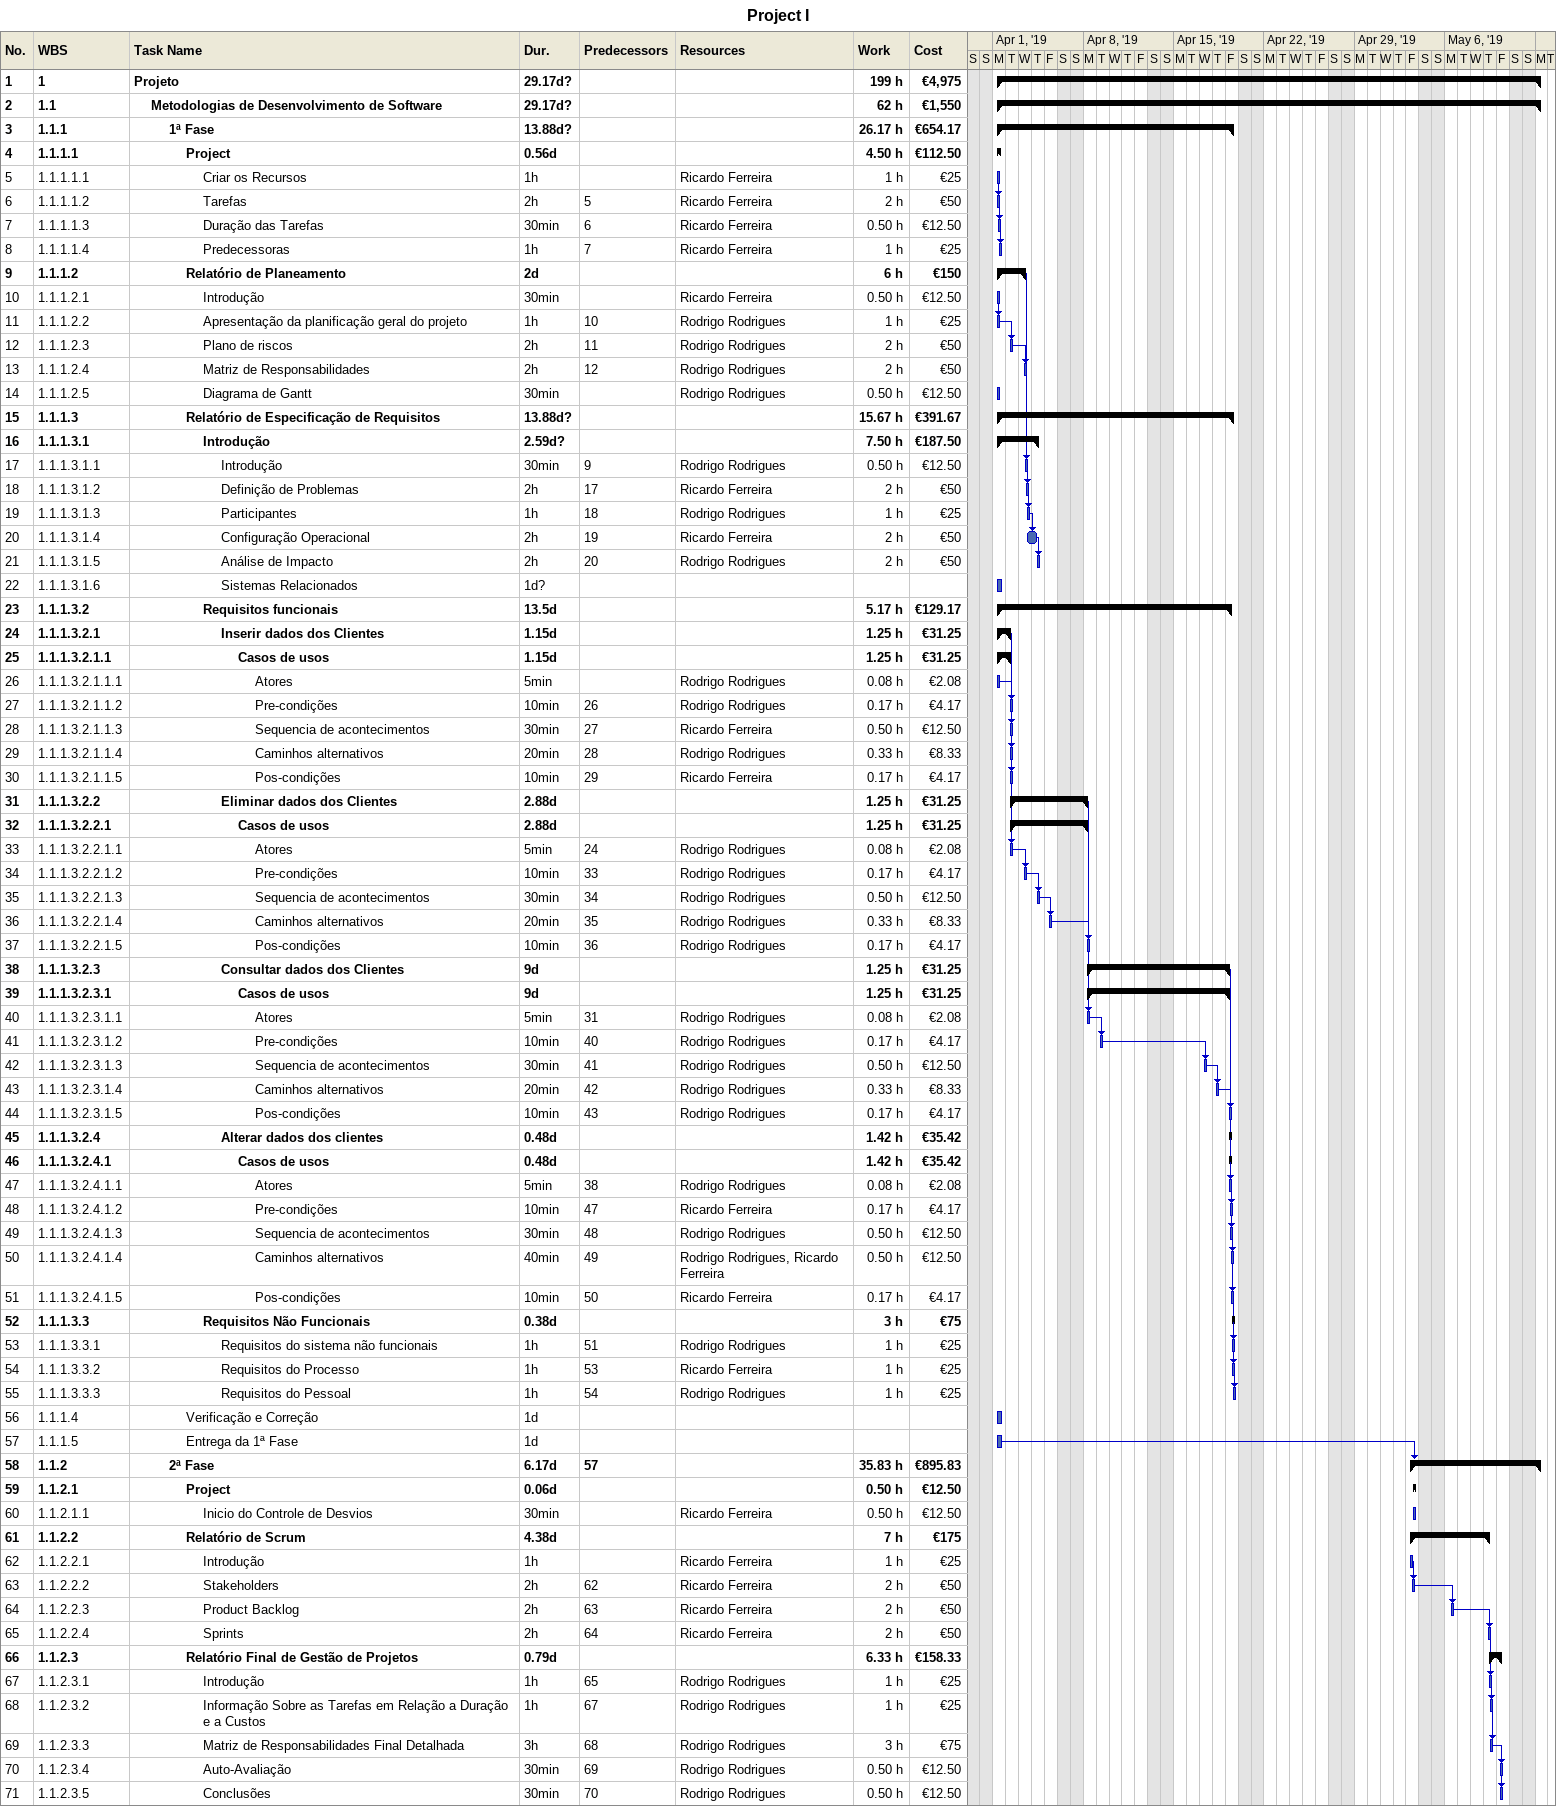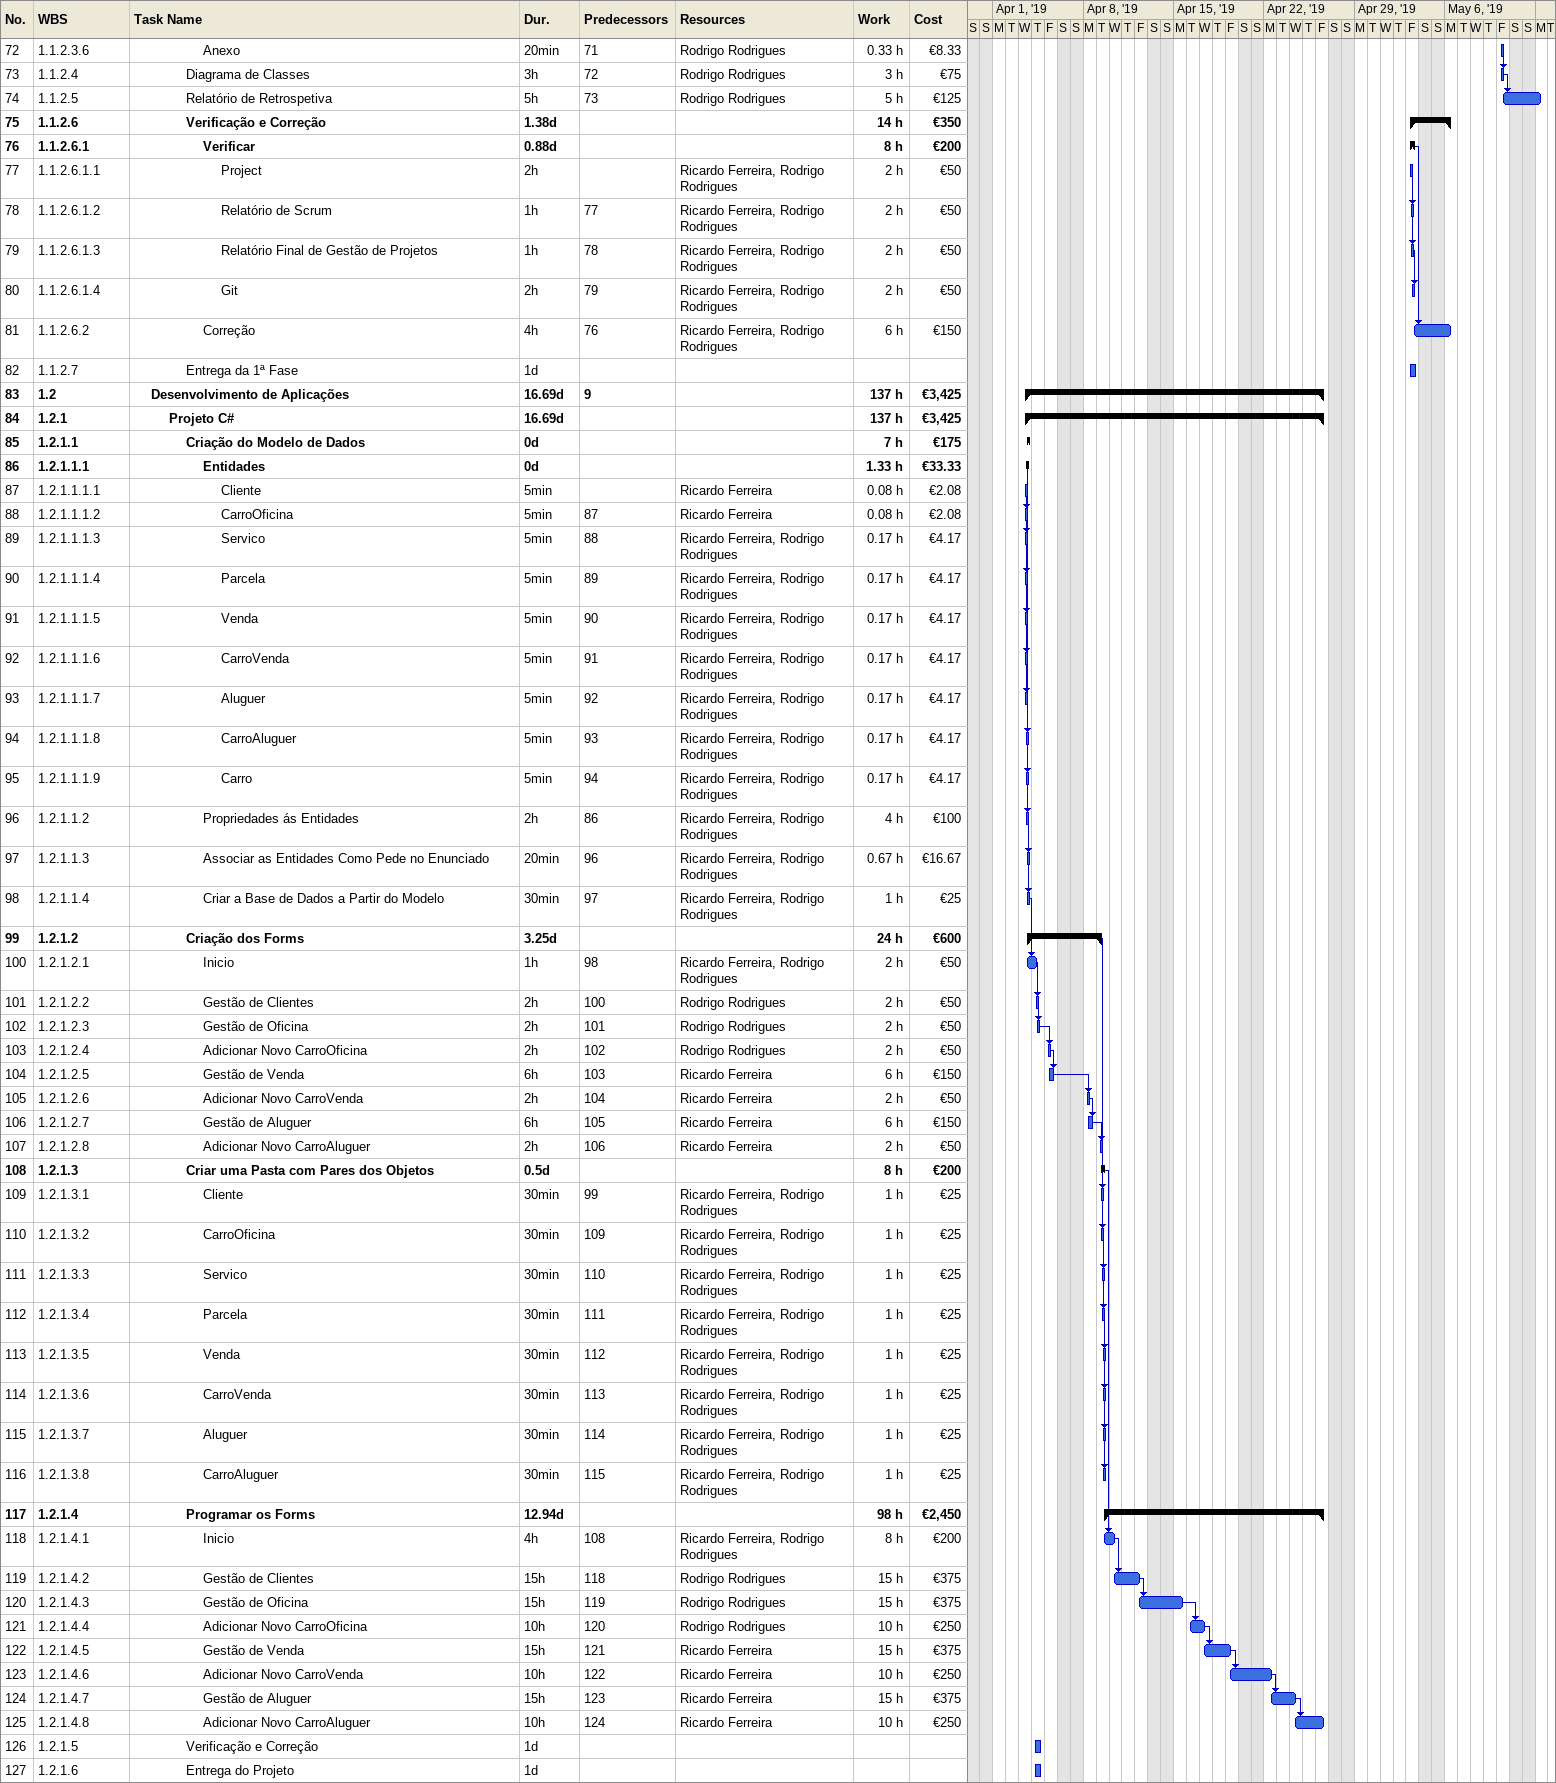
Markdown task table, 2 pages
Project I

| ID | WBS | Task | Duration | Start | Finish | Predecessors | Resources | Work (h) | Cost (€) |
|---|---|---|---|---|---|---|---|---|---|
| 1 | 1 | **Projeto** | 29.17d? | 2019-04-01 | 2019-05-13 |  |  | 199 | 4975 |
| 2 | 1.1 | **Metodologias de Desenvolvimento de Software** | 29.17d? | 2019-04-01 | 2019-05-13 |  |  | 62 | 1550 |
| 3 | 1.1.1 | **1ª Fase** | 13.88d? | 2019-04-01 | 2019-04-19 |  |  | 26.17 | 654.17 |
| 4 | 1.1.1.1 | **Project** | 0.56d | 2019-04-01 | 2019-04-01 |  |  | 4.50 | 112.50 |
| 5 | 1.1.1.1.1 | Criar os Recursos | 1h | 2019-04-01 | 2019-04-01 |  | Ricardo Ferreira | 1 | 25 |
| 6 | 1.1.1.1.2 | Tarefas | 2h | 2019-04-01 | 2019-04-01 | 5 | Ricardo Ferreira | 2 | 50 |
| 7 | 1.1.1.1.3 | Duração das Tarefas | 30min | 2019-04-01 | 2019-04-01 | 6 | Ricardo Ferreira | 0.50 | 12.50 |
| 8 | 1.1.1.1.4 | Predecessoras | 1h | 2019-04-01 | 2019-04-01 | 7 | Ricardo Ferreira | 1 | 25 |
| 9 | 1.1.1.2 | **Relatório de Planeamento** | 2d | 2019-04-01 | 2019-04-03 |  |  | 6 | 150 |
| 10 | 1.1.1.2.1 | Introdução | 30min | 2019-04-01 | 2019-04-01 |  | Ricardo Ferreira | 0.50 | 12.50 |
| 11 | 1.1.1.2.2 | Apresentação da planificação geral do projeto | 1h | 2019-04-01 | 2019-04-01 | 10 | Rodrigo Rodrigues | 1 | 25 |
| 12 | 1.1.1.2.3 | Plano de riscos | 2h | 2019-04-02 | 2019-04-02 | 11 | Rodrigo Rodrigues | 2 | 50 |
| 13 | 1.1.1.2.4 | Matriz de Responsabilidades | 2h | 2019-04-03 | 2019-04-03 | 12 | Rodrigo Rodrigues | 2 | 50 |
| 14 | 1.1.1.2.5 | Diagrama de Gantt | 30min | 2019-04-01 | 2019-04-01 |  | Rodrigo Rodrigues | 0.50 | 12.50 |
| 15 | 1.1.1.3 | **Relatório de Especificação de Requisitos** | 13.88d? | 2019-04-01 | 2019-04-19 |  |  | 15.67 | 391.67 |
| 16 | 1.1.1.3.1 | **Introdução** | 2.59d? | 2019-04-01 | 2019-04-04 |  |  | 7.50 | 187.50 |
| 17 | 1.1.1.3.1.1 | Introdução | 30min | 2019-04-03 | 2019-04-03 | 9 | Rodrigo Rodrigues | 0.50 | 12.50 |
| 18 | 1.1.1.3.1.2 | Definição de Problemas | 2h | 2019-04-03 | 2019-04-03 | 17 | Ricardo Ferreira | 2 | 50 |
| 19 | 1.1.1.3.1.3 | Participantes | 1h | 2019-04-03 | 2019-04-03 | 18 | Rodrigo Rodrigues | 1 | 25 |
| 20 | 1.1.1.3.1.4 | Configuração Operacional | 2h | 2019-04-03 | 2019-04-04 | 19 | Ricardo Ferreira | 2 | 50 |
| 21 | 1.1.1.3.1.5 | Análise de Impacto | 2h | 2019-04-04 | 2019-04-04 | 20 | Rodrigo Rodrigues | 2 | 50 |
| 22 | 1.1.1.3.1.6 | Sistemas Relacionados | 1d? | 2019-04-01 | 2019-04-01 |  |  |  |  |
| 23 | 1.1.1.3.2 | **Requisitos funcionais** | 13.5d | 2019-04-01 | 2019-04-19 |  |  | 5.17 | 129.17 |
| 24 | 1.1.1.3.2.1 | **Inserir dados dos Clientes** | 1.15d | 2019-04-01 | 2019-04-02 |  |  | 1.25 | 31.25 |
| 25 | 1.1.1.3.2.1.1 | **Casos de usos** | 1.15d | 2019-04-01 | 2019-04-02 |  |  | 1.25 | 31.25 |
| 26 | 1.1.1.3.2.1.1.1 | Atores | 5min | 2019-04-01 | 2019-04-01 |  | Rodrigo Rodrigues | 0.08 | 2.08 |
| 27 | 1.1.1.3.2.1.1.2 | Pre-condições | 10min | 2019-04-02 | 2019-04-02 | 26 | Rodrigo Rodrigues | 0.17 | 4.17 |
| 28 | 1.1.1.3.2.1.1.3 | Sequencia de acontecimentos | 30min | 2019-04-02 | 2019-04-02 | 27 | Ricardo Ferreira | 0.50 | 12.50 |
| 29 | 1.1.1.3.2.1.1.4 | Caminhos alternativos | 20min | 2019-04-02 | 2019-04-02 | 28 | Rodrigo Rodrigues | 0.33 | 8.33 |
| 30 | 1.1.1.3.2.1.1.5 | Pos-condições | 10min | 2019-04-02 | 2019-04-02 | 29 | Ricardo Ferreira | 0.17 | 4.17 |
| 31 | 1.1.1.3.2.2 | **Eliminar dados dos Clientes** | 2.88d | 2019-04-02 | 2019-04-08 |  |  | 1.25 | 31.25 |
| 32 | 1.1.1.3.2.2.1 | **Casos de usos** | 2.88d | 2019-04-02 | 2019-04-08 |  |  | 1.25 | 31.25 |
| 33 | 1.1.1.3.2.2.1.1 | Atores | 5min | 2019-04-02 | 2019-04-02 | 24 | Rodrigo Rodrigues | 0.08 | 2.08 |
| 34 | 1.1.1.3.2.2.1.2 | Pre-condições | 10min | 2019-04-03 | 2019-04-03 | 33 | Rodrigo Rodrigues | 0.17 | 4.17 |
| 35 | 1.1.1.3.2.2.1.3 | Sequencia de acontecimentos | 30min | 2019-04-04 | 2019-04-04 | 34 | Rodrigo Rodrigues | 0.50 | 12.50 |
| 36 | 1.1.1.3.2.2.1.4 | Caminhos alternativos | 20min | 2019-04-05 | 2019-04-05 | 35 | Rodrigo Rodrigues | 0.33 | 8.33 |
| 37 | 1.1.1.3.2.2.1.5 | Pos-condições | 10min | 2019-04-08 | 2019-04-08 | 36 | Rodrigo Rodrigues | 0.17 | 4.17 |
| 38 | 1.1.1.3.2.3 | **Consultar dados dos Clientes** | 9d | 2019-04-08 | 2019-04-19 |  |  | 1.25 | 31.25 |
| 39 | 1.1.1.3.2.3.1 | **Casos de usos** | 9d | 2019-04-08 | 2019-04-19 |  |  | 1.25 | 31.25 |
| 40 | 1.1.1.3.2.3.1.1 | Atores | 5min | 2019-04-08 | 2019-04-08 | 31 | Rodrigo Rodrigues | 0.08 | 2.08 |
| 41 | 1.1.1.3.2.3.1.2 | Pre-condições | 10min | 2019-04-09 | 2019-04-09 | 40 | Rodrigo Rodrigues | 0.17 | 4.17 |
| 42 | 1.1.1.3.2.3.1.3 | Sequencia de acontecimentos | 30min | 2019-04-17 | 2019-04-17 | 41 | Rodrigo Rodrigues | 0.50 | 12.50 |
| 43 | 1.1.1.3.2.3.1.4 | Caminhos alternativos | 20min | 2019-04-18 | 2019-04-18 | 42 | Rodrigo Rodrigues | 0.33 | 8.33 |
| 44 | 1.1.1.3.2.3.1.5 | Pos-condições | 10min | 2019-04-19 | 2019-04-19 | 43 | Rodrigo Rodrigues | 0.17 | 4.17 |
| 45 | 1.1.1.3.2.4 | **Alterar dados dos clientes** | 0.48d | 2019-04-19 | 2019-04-19 |  |  | 1.42 | 35.42 |
| 46 | 1.1.1.3.2.4.1 | **Casos de usos** | 0.48d | 2019-04-19 | 2019-04-19 |  |  | 1.42 | 35.42 |
| 47 | 1.1.1.3.2.4.1.1 | Atores | 5min | 2019-04-19 | 2019-04-19 | 38 | Rodrigo Rodrigues | 0.08 | 2.08 |
| 48 | 1.1.1.3.2.4.1.2 | Pre-condições | 10min | 2019-04-19 | 2019-04-19 | 47 | Ricardo Ferreira | 0.17 | 4.17 |
| 49 | 1.1.1.3.2.4.1.3 | Sequencia de acontecimentos | 30min | 2019-04-19 | 2019-04-19 | 48 | Rodrigo Rodrigues | 0.50 | 12.50 |
| 50 | 1.1.1.3.2.4.1.4 | Caminhos alternativos | 40min | 2019-04-19 | 2019-04-19 | 49 | Rodrigo Rodrigues, Ricardo Ferreira | 0.50 | 12.50 |
| 51 | 1.1.1.3.2.4.1.5 | Pos-condições | 10min | 2019-04-19 | 2019-04-19 | 50 | Ricardo Ferreira | 0.17 | 4.17 |
| 52 | 1.1.1.3.3 | **Requisitos Não Funcionais** | 0.38d | 2019-04-19 | 2019-04-19 |  |  | 3 | 75 |
| 53 | 1.1.1.3.3.1 | Requisitos do sistema não funcionais | 1h | 2019-04-19 | 2019-04-19 | 51 | Rodrigo Rodrigues | 1 | 25 |
| 54 | 1.1.1.3.3.2 | Requisitos do Processo | 1h | 2019-04-19 | 2019-04-19 | 53 | Ricardo Ferreira | 1 | 25 |
| 55 | 1.1.1.3.3.3 | Requisitos do Pessoal | 1h | 2019-04-19 | 2019-04-19 | 54 | Rodrigo Rodrigues | 1 | 25 |
| 56 | 1.1.1.4 | Verificação e Correção | 1d | 2019-04-01 | 2019-04-01 |  |  |  |  |
| 57 | 1.1.1.5 | Entrega da 1ª Fase | 1d | 2019-04-01 | 2019-04-01 |  |  |  |  |
| 58 | 1.1.2 | **2ª Fase** | 6.17d | 2019-05-03 | 2019-05-13 | 57 |  | 35.83 | 895.83 |
| 59 | 1.1.2.1 | **Project** | 0.06d | 2019-05-03 | 2019-05-03 |  |  | 0.50 | 12.50 |
| 60 | 1.1.2.1.1 | Inicio do Controle de Desvios | 30min | 2019-05-03 | 2019-05-03 |  | Ricardo Ferreira | 0.50 | 12.50 |
| 61 | 1.1.2.2 | **Relatório de Scrum** | 4.38d | 2019-05-03 | 2019-05-09 |  |  | 7 | 175 |
| 62 | 1.1.2.2.1 | Introdução | 1h | 2019-05-03 | 2019-05-03 |  | Ricardo Ferreira | 1 | 25 |
| 63 | 1.1.2.2.2 | Stakeholders | 2h | 2019-05-03 | 2019-05-03 | 62 | Ricardo Ferreira | 2 | 50 |
| 64 | 1.1.2.2.3 | Product Backlog | 2h | 2019-05-06 | 2019-05-06 | 63 | Ricardo Ferreira | 2 | 50 |
| 65 | 1.1.2.2.4 | Sprints | 2h | 2019-05-09 | 2019-05-09 | 64 | Ricardo Ferreira | 2 | 50 |
| 66 | 1.1.2.3 | **Relatório Final de Gestão de Projetos** | 0.79d | 2019-05-09 | 2019-05-10 |  |  | 6.33 | 158.33 |
| 67 | 1.1.2.3.1 | Introdução | 1h | 2019-05-09 | 2019-05-09 | 65 | Rodrigo Rodrigues | 1 | 25 |
| 68 | 1.1.2.3.2 | Informação Sobre as Tarefas em Relação a Duração e a Custos | 1h | 2019-05-09 | 2019-05-09 | 67 | Rodrigo Rodrigues | 1 | 25 |
| 69 | 1.1.2.3.3 | Matriz de Responsabilidades Final Detalhada | 3h | 2019-05-09 | 2019-05-09 | 68 | Rodrigo Rodrigues | 3 | 75 |
| 70 | 1.1.2.3.4 | Auto-Avaliação | 30min | 2019-05-10 | 2019-05-10 | 69 | Rodrigo Rodrigues | 0.50 | 12.50 |
| 71 | 1.1.2.3.5 | Conclusões | 30min | 2019-05-10 | 2019-05-10 | 70 | Rodrigo Rodrigues | 0.50 | 12.50 |
| 72 | 1.1.2.3.6 | Anexo | 20min | 2019-05-10 | 2019-05-10 | 71 | Rodrigo Rodrigues | 0.33 | 8.33 |
| 73 | 1.1.2.4 | Diagrama de Classes | 3h | 2019-05-10 | 2019-05-10 | 72 | Rodrigo Rodrigues | 3 | 75 |
| 74 | 1.1.2.5 | Relatório de Retrospetiva | 5h | 2019-05-10 | 2019-05-13 | 73 | Rodrigo Rodrigues | 5 | 125 |
| 75 | 1.1.2.6 | **Verificação e Correção** | 1.38d | 2019-05-03 | 2019-05-06 |  |  | 14 | 350 |
| 76 | 1.1.2.6.1 | **Verificar** | 0.88d | 2019-05-03 | 2019-05-03 |  |  | 8 | 200 |
| 77 | 1.1.2.6.1.1 | Project | 2h | 2019-05-03 | 2019-05-03 |  | Ricardo Ferreira, Rodrigo Rodrigues | 2 | 50 |
| 78 | 1.1.2.6.1.2 | Relatório de Scrum | 1h | 2019-05-03 | 2019-05-03 | 77 | Ricardo Ferreira, Rodrigo Rodrigues | 2 | 50 |
| 79 | 1.1.2.6.1.3 | Relatório Final de Gestão de Projetos | 1h | 2019-05-03 | 2019-05-03 | 78 | Ricardo Ferreira, Rodrigo Rodrigues | 2 | 50 |
| 80 | 1.1.2.6.1.4 | Git | 2h | 2019-05-03 | 2019-05-03 | 79 | Ricardo Ferreira, Rodrigo Rodrigues | 2 | 50 |
| 81 | 1.1.2.6.2 | Correção | 4h | 2019-05-03 | 2019-05-06 | 76 | Ricardo Ferreira, Rodrigo Rodrigues | 6 | 150 |
| 82 | 1.1.2.7 | Entrega da 1ª Fase | 1d | 2019-05-03 | 2019-05-03 |  |  |  |  |
| 83 | 1.2 | **Desenvolvimento de Aplicações** | 16.69d | 2019-04-03 | 2019-04-26 | 9 |  | 137 | 3425 |
| 84 | 1.2.1 | **Projeto C#** | 16.69d | 2019-04-03 | 2019-04-26 |  |  | 137 | 3425 |
| 85 | 1.2.1.1 | **Criação do Modelo de Dados** | 0d | 2019-04-03 | 2019-04-03 |  |  | 7 | 175 |
| 86 | 1.2.1.1.1 | **Entidades** | 0d | 2019-04-03 | 2019-04-03 |  |  | 1.33 | 33.33 |
| 87 | 1.2.1.1.1.1 | Cliente | 5min | 2019-04-03 | 2019-04-03 |  | Ricardo Ferreira | 0.08 | 2.08 |
| 88 | 1.2.1.1.1.2 | CarroOficina | 5min | 2019-04-03 | 2019-04-03 | 87 | Ricardo Ferreira | 0.08 | 2.08 |
| 89 | 1.2.1.1.1.3 | Servico | 5min | 2019-04-03 | 2019-04-03 | 88 | Ricardo Ferreira, Rodrigo Rodrigues | 0.17 | 4.17 |
| 90 | 1.2.1.1.1.4 | Parcela | 5min | 2019-04-03 | 2019-04-03 | 89 | Ricardo Ferreira, Rodrigo Rodrigues | 0.17 | 4.17 |
| 91 | 1.2.1.1.1.5 | Venda | 5min | 2019-04-03 | 2019-04-03 | 90 | Ricardo Ferreira, Rodrigo Rodrigues | 0.17 | 4.17 |
| 92 | 1.2.1.1.1.6 | CarroVenda | 5min | 2019-04-03 | 2019-04-03 | 91 | Ricardo Ferreira, Rodrigo Rodrigues | 0.17 | 4.17 |
| 93 | 1.2.1.1.1.7 | Aluguer | 5min | 2019-04-03 | 2019-04-03 | 92 | Ricardo Ferreira, Rodrigo Rodrigues | 0.17 | 4.17 |
| 94 | 1.2.1.1.1.8 | CarroAluguer | 5min | 2019-04-03 | 2019-04-03 | 93 | Ricardo Ferreira, Rodrigo Rodrigues | 0.17 | 4.17 |
| 95 | 1.2.1.1.1.9 | Carro | 5min | 2019-04-03 | 2019-04-03 | 94 | Ricardo Ferreira, Rodrigo Rodrigues | 0.17 | 4.17 |
| 96 | 1.2.1.1.2 | Propriedades ás Entidades | 2h | 2019-04-03 | 2019-04-03 | 86 | Ricardo Ferreira, Rodrigo Rodrigues | 4 | 100 |
| 97 | 1.2.1.1.3 | Associar as Entidades Como Pede no Enunciado | 20min | 2019-04-03 | 2019-04-03 | 96 | Ricardo Ferreira, Rodrigo Rodrigues | 0.67 | 16.67 |
| 98 | 1.2.1.1.4 | Criar a Base de Dados a Partir do Modelo | 30min | 2019-04-03 | 2019-04-03 | 97 | Ricardo Ferreira, Rodrigo Rodrigues | 1 | 25 |
| 99 | 1.2.1.2 | **Criação dos Forms** | 3.25d | 2019-04-03 | 2019-04-09 |  |  | 24 | 600 |
| 100 | 1.2.1.2.1 | Inicio | 1h | 2019-04-03 | 2019-04-04 | 98 | Ricardo Ferreira, Rodrigo Rodrigues | 2 | 50 |
| 101 | 1.2.1.2.2 | Gestão de Clientes | 2h | 2019-04-04 | 2019-04-04 | 100 | Rodrigo Rodrigues | 2 | 50 |
| 102 | 1.2.1.2.3 | Gestão de Oficina | 2h | 2019-04-04 | 2019-04-04 | 101 | Rodrigo Rodrigues | 2 | 50 |
| 103 | 1.2.1.2.4 | Adicionar Novo CarroOficina | 2h | 2019-04-05 | 2019-04-05 | 102 | Rodrigo Rodrigues | 2 | 50 |
| 104 | 1.2.1.2.5 | Gestão de Venda | 6h | 2019-04-05 | 2019-04-05 | 103 | Ricardo Ferreira | 6 | 150 |
| 105 | 1.2.1.2.6 | Adicionar Novo CarroVenda | 2h | 2019-04-08 | 2019-04-08 | 104 | Ricardo Ferreira | 2 | 50 |
| 106 | 1.2.1.2.7 | Gestão de Aluguer | 6h | 2019-04-08 | 2019-04-08 | 105 | Ricardo Ferreira | 6 | 150 |
| 107 | 1.2.1.2.8 | Adicionar Novo CarroAluguer | 2h | 2019-04-09 | 2019-04-09 | 106 | Ricardo Ferreira | 2 | 50 |
| 108 | 1.2.1.3 | **Criar uma Pasta com Pares dos Objetos** | 0.5d | 2019-04-09 | 2019-04-09 |  |  | 8 | 200 |
| 109 | 1.2.1.3.1 | Cliente | 30min | 2019-04-09 | 2019-04-09 | 99 | Ricardo Ferreira, Rodrigo Rodrigues | 1 | 25 |
| 110 | 1.2.1.3.2 | CarroOficina | 30min | 2019-04-09 | 2019-04-09 | 109 | Ricardo Ferreira, Rodrigo Rodrigues | 1 | 25 |
| 111 | 1.2.1.3.3 | Servico | 30min | 2019-04-09 | 2019-04-09 | 110 | Ricardo Ferreira, Rodrigo Rodrigues | 1 | 25 |
| 112 | 1.2.1.3.4 | Parcela | 30min | 2019-04-09 | 2019-04-09 | 111 | Ricardo Ferreira, Rodrigo Rodrigues | 1 | 25 |
| 113 | 1.2.1.3.5 | Venda | 30min | 2019-04-09 | 2019-04-09 | 112 | Ricardo Ferreira, Rodrigo Rodrigues | 1 | 25 |
| 114 | 1.2.1.3.6 | CarroVenda | 30min | 2019-04-09 | 2019-04-09 | 113 | Ricardo Ferreira, Rodrigo Rodrigues | 1 | 25 |
| 115 | 1.2.1.3.7 | Aluguer | 30min | 2019-04-09 | 2019-04-09 | 114 | Ricardo Ferreira, Rodrigo Rodrigues | 1 | 25 |
| 116 | 1.2.1.3.8 | CarroAluguer | 30min | 2019-04-09 | 2019-04-09 | 115 | Ricardo Ferreira, Rodrigo Rodrigues | 1 | 25 |
| 117 | 1.2.1.4 | **Programar os Forms** | 12.94d | 2019-04-09 | 2019-04-26 |  |  | 98 | 2450 |
| 118 | 1.2.1.4.1 | Inicio | 4h | 2019-04-09 | 2019-04-10 | 108 | Ricardo Ferreira, Rodrigo Rodrigues | 8 | 200 |
| 119 | 1.2.1.4.2 | Gestão de Clientes | 15h | 2019-04-10 | 2019-04-12 | 118 | Rodrigo Rodrigues | 15 | 375 |
| 120 | 1.2.1.4.3 | Gestão de Oficina | 15h | 2019-04-12 | 2019-04-15 | 119 | Rodrigo Rodrigues | 15 | 375 |
| 121 | 1.2.1.4.4 | Adicionar Novo CarroOficina | 10h | 2019-04-16 | 2019-04-17 | 120 | Rodrigo Rodrigues | 10 | 250 |
| 122 | 1.2.1.4.5 | Gestão de Venda | 15h | 2019-04-17 | 2019-04-19 | 121 | Ricardo Ferreira | 15 | 375 |
| 123 | 1.2.1.4.6 | Adicionar Novo CarroVenda | 10h | 2019-04-19 | 2019-04-22 | 122 | Ricardo Ferreira | 10 | 250 |
| 124 | 1.2.1.4.7 | Gestão de Aluguer | 15h | 2019-04-22 | 2019-04-24 | 123 | Ricardo Ferreira | 15 | 375 |
| 125 | 1.2.1.4.8 | Adicionar Novo CarroAluguer | 10h | 2019-04-24 | 2019-04-26 | 124 | Ricardo Ferreira | 10 | 250 |
| 126 | 1.2.1.5 | Verificação e Correção | 1d | 2019-04-04 | 2019-04-04 |  |  |  |  |
| 127 | 1.2.1.6 | Entrega do Projeto | 1d | 2019-04-04 | 2019-04-04 |  |  |  |  |
